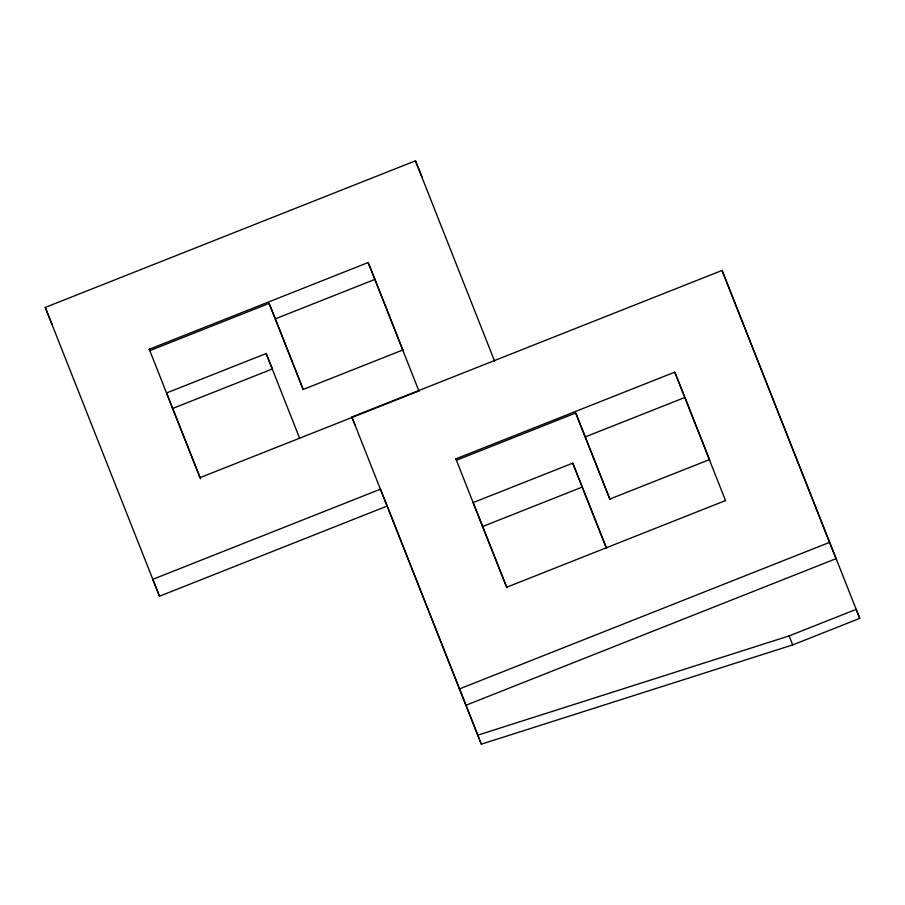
<?xml version="1.0" encoding="UTF-8"?>
<svg xmlns="http://www.w3.org/2000/svg" width="905" height="905" viewBox="0 0 905 905"><rect width="100%" height="100%" fill="white"/><g stroke="black" fill="none" stroke-linecap="round" stroke-linejoin="round"><path stroke-width="1.36" d="M481.336 744.17L351.853 417.047L722.066 270.448L859.75 618.364L792.723 644.903L481.336 744.17L387.238 506.019L159.495 596.214L45.25 307.428L415.452 160.83L422.262 177.674M149.246 349.24L368.165 262.541L374.964 279.385L275.346 318.832L269.113 303.39L149.811 350.642L149.246 349.24L199.982 477.659L418.902 390.971M172.776 408.415L272.394 368.969L266.149 353.527L166.543 392.974L200.605 478.847M402.736 350.031L303.13 389.478L269.113 303.39M725.505 500.578L506.596 587.277L455.86 458.846L674.768 372.159L684.463 396.152M610.094 499.47L575.727 413.008L456.425 460.249L455.86 458.846M585.365 436.866L684.972 397.419L709.712 460.023M606.622 548.306L572.763 463.145L473.145 502.592L507.004 587.752M482.784 526.45L582.401 487.003M709.35 459.65L609.732 499.096L575.727 413.008M459.299 688.988L829.512 542.389L836.084 558.657L465.883 705.267M477.704 735.188L789.092 635.921L856.119 609.382L859.75 618.364M789.092 635.921L792.723 644.903M351.853 417.047L355.258 425.463M386.718 504.73L380.439 489.186L152.696 579.37L159.495 596.214M45.25 307.428L52.049 324.273M722.066 270.448L829.512 542.389M674.768 372.159L725.572 500.703M572.763 463.145L606.26 547.921M415.452 160.83L494.616 361.197M375.485 280.686L403.302 351.117M368.165 262.541L418.958 391.084M275.346 318.832L303.175 389.263M266.149 353.527L299.657 438.314"/></g></svg>
